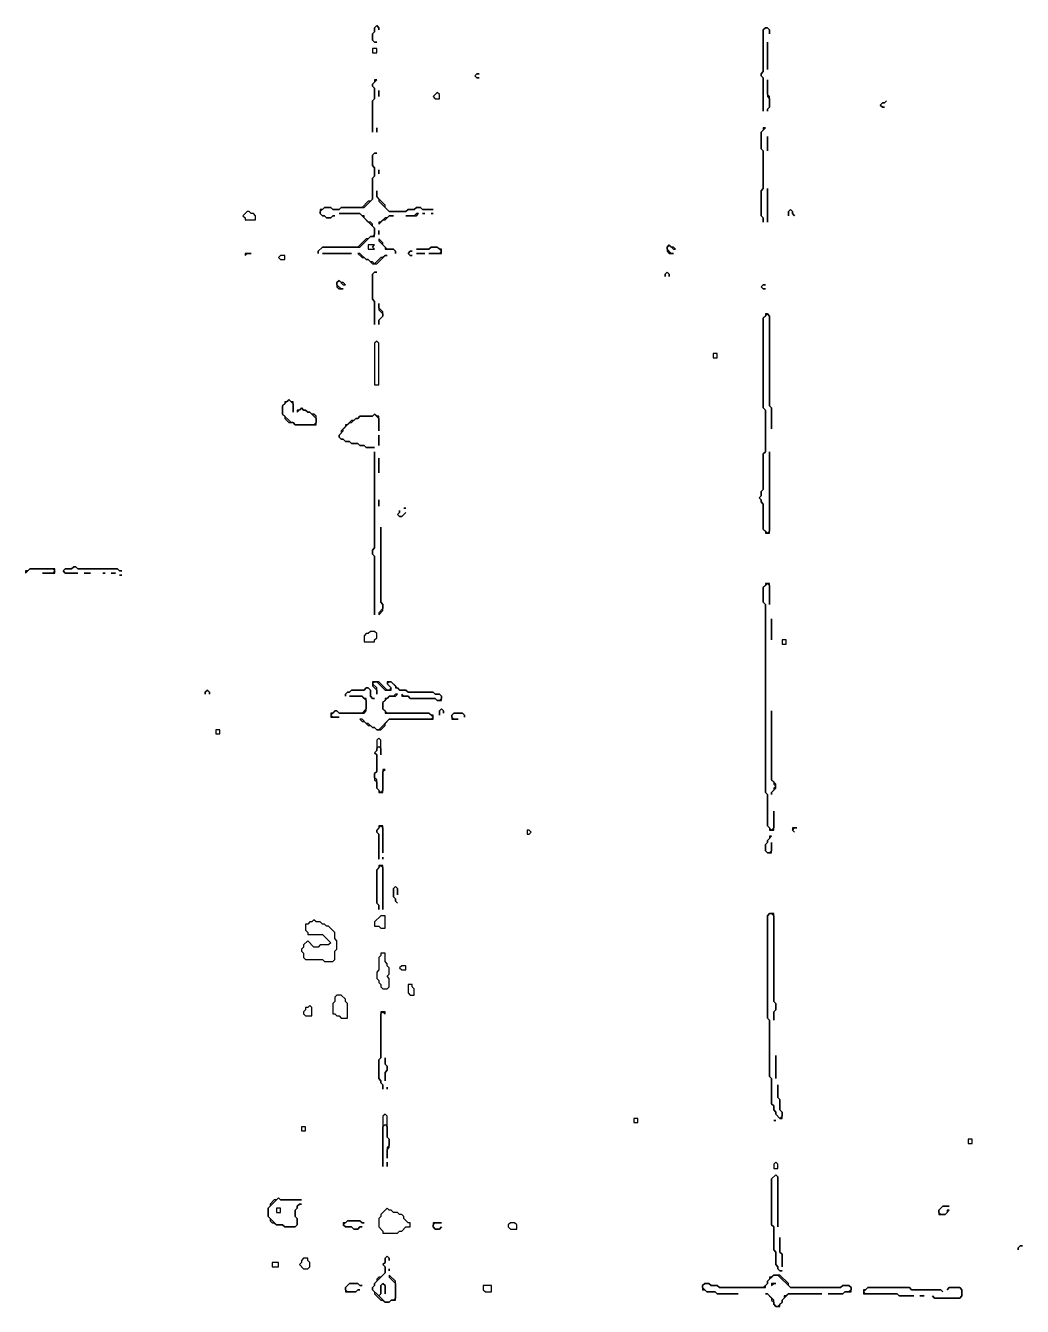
# Model space of a CAD drawing. Header units: metres. Extents: x 17 to 2112, y 1 to 1887.
# Drawn here: x 1619 to 2096, y 449 to 1062 of the extents above; entities that cross this region are included whole.
import ezdxf

# ---------------------------------------------------------------- set-up
doc = ezdxf.new("R2010")
doc.units = ezdxf.units.M

msp = doc.modelspace()

# ---------------------------------------------------------------- linework, layer by layer
for points in [[(1787, 1062), (1786, 1061), (1786, 1059), (1785, 1058), (1785, 1055), (1786, 1054), (1787, 1054), (1786, 1054), (1785, 1055), (1785, 1058), (1786, 1059), (1786, 1061), (1787, 1062), (1788, 1061), (1788, 1060), (1788, 1061)], [(1973, 1061), (1972, 1060), (1972, 1040), (1971, 1039), (1971, 1038), (1972, 1037), (1972, 1021), (1972, 1037), (1971, 1038), (1971, 1039), (1972, 1040), (1972, 1060), (1973, 1061), (1974, 1061), (1975, 1060), (1975, 1058), (1975, 1060), (1974, 1061)], [(1785, 1051), (1785, 1049), (1787, 1049), (1787, 1051)], [(1974, 1054), (1974, 1041)], [(1786, 1036), (1786, 1035), (1785, 1034), (1785, 1033), (1786, 1032), (1786, 1027), (1785, 1026), (1785, 1011), (1785, 1026), (1786, 1027), (1786, 1032), (1785, 1033), (1785, 1034), (1787, 1036)], [(1835, 1039), (1834, 1038), (1835, 1037), (1836, 1037), (1835, 1037), (1834, 1038), (1835, 1039), (1836, 1039)], [(1974, 1036), (1974, 1028), (1975, 1027), (1975, 1023), (1974, 1022), (1974, 1021), (1974, 1022), (1975, 1023), (1975, 1028), (1974, 1029)], [(1788, 1031), (1788, 1028)], [(1816, 1030), (1814, 1028), (1815, 1027), (1817, 1027), (1817, 1029)], [(2031, 1026), (2030, 1025), (2029, 1025), (2028, 1024), (2029, 1023), (2030, 1023), (2029, 1023), (2028, 1024), (2029, 1025), (2030, 1025)], [(1787, 1013), (1787, 1011)], [(1972, 1013), (1972, 1012), (1971, 1011), (1971, 1003), (1972, 1002), (1972, 984), (1971, 983), (1971, 971), (1972, 970), (1972, 968), (1972, 970), (1971, 971), (1971, 983), (1972, 984), (1972, 1002), (1971, 1003), (1971, 1011), (1973, 1013)], [(1974, 1009), (1974, 1002)], [(1786, 1001), (1785, 1000), (1785, 995), (1786, 994), (1786, 990), (1785, 989), (1785, 979), (1784, 978), (1783, 978), (1780, 975), (1770, 975), (1769, 974), (1766, 974), (1765, 975), (1762, 975), (1761, 974), (1760, 974), (1760, 972), (1761, 971), (1762, 971), (1763, 970), (1765, 970), (1766, 971), (1767, 971), (1766, 971), (1765, 970), (1763, 970), (1762, 971), (1761, 971), (1760, 972), (1760, 973), (1762, 975), (1765, 975), (1766, 974), (1769, 974), (1770, 975), (1781, 975), (1785, 979), (1785, 989), (1786, 990), (1786, 994), (1785, 995), (1785, 1000), (1786, 1001), (1787, 1001)], [(1788, 993), (1788, 991)], [(1787, 983), (1787, 980), (1788, 979), (1788, 978), (1793, 973), (1801, 973), (1802, 974), (1805, 974), (1806, 975), (1808, 975), (1809, 974), (1814, 974), (1809, 974), (1808, 975), (1806, 975), (1805, 974), (1802, 974), (1801, 973), (1793, 973), (1791, 975), (1791, 976), (1787, 980)], [(1974, 984), (1974, 968)], [(1725, 973), (1723, 971), (1724, 970), (1724, 969), (1729, 969), (1729, 971), (1728, 972), (1727, 972), (1726, 973)], [(1769, 972), (1779, 972), (1786, 965), (1786, 962), (1785, 961), (1784, 961), (1783, 960), (1782, 960), (1778, 956), (1761, 956), (1759, 954), (1759, 953), (1759, 954), (1761, 956), (1779, 956), (1784, 961), (1786, 961), (1786, 965), (1785, 966), (1785, 967), (1784, 968), (1783, 968), (1781, 970), (1781, 971), (1780, 971), (1779, 972)], [(1793, 971), (1792, 970), (1791, 970), (1789, 968), (1788, 968), (1788, 967), (1790, 969), (1791, 969), (1793, 971), (1795, 971)], [(1806, 972), (1805, 971), (1801, 971), (1806, 971), (1807, 972)], [(1809, 972), (1810, 972)], [(1813, 972), (1814, 972)], [(1985, 974), (1984, 973), (1984, 971), (1984, 973), (1985, 974), (1986, 973), (1986, 972), (1987, 971), (1986, 972), (1986, 973)], [(1985, 969)], [(1987, 969)], [(1788, 964), (1788, 962)], [(1783, 957), (1783, 955), (1786, 955), (1785, 956), (1786, 957)], [(1788, 960), (1788, 959), (1791, 956), (1791, 955), (1795, 955), (1796, 954), (1796, 953), (1796, 954), (1795, 955), (1792, 955), (1790, 957), (1790, 958)], [(1927, 957), (1926, 956), (1926, 954), (1927, 953), (1929, 953), (1928, 953), (1926, 955), (1926, 956), (1927, 957), (1929, 955), (1930, 955), (1929, 956), (1928, 956)], [(1724, 953), (1724, 952), (1725, 953), (1727, 953)], [(1741, 952), (1740, 951), (1741, 950), (1743, 950), (1743, 952)], [(1761, 953), (1775, 953)], [(1778, 953), (1780, 951), (1781, 951), (1782, 950), (1783, 950), (1785, 948), (1787, 948), (1791, 952), (1792, 952), (1791, 952), (1790, 951), (1789, 951), (1786, 948), (1785, 949), (1784, 949), (1783, 950), (1782, 950), (1779, 953)], [(1803, 954), (1802, 953), (1803, 952), (1804, 952), (1803, 952), (1802, 953), (1803, 954), (1804, 954)], [(1813, 956), (1812, 955), (1806, 955), (1812, 955), (1813, 956), (1816, 956), (1818, 954), (1817, 953), (1812, 953), (1818, 953), (1818, 955), (1817, 955), (1816, 956)], [(1806, 953), (1810, 953)], [(1769, 940), (1768, 939), (1768, 937), (1769, 936), (1771, 936), (1770, 936), (1768, 938), (1768, 939), (1769, 940), (1771, 938), (1772, 938), (1771, 939), (1770, 939)], [(1786, 944), (1785, 943), (1785, 931), (1786, 930), (1786, 919), (1786, 930), (1785, 931), (1785, 943), (1786, 944), (1787, 944)], [(1926, 944), (1925, 943), (1925, 942), (1925, 943), (1926, 944), (1927, 943), (1927, 942), (1927, 943)], [(1972, 938), (1971, 937), (1972, 936), (1973, 936), (1972, 936), (1971, 937), (1972, 938), (1973, 938)], [(1788, 929), (1788, 926), (1790, 924), (1790, 923), (1788, 921), (1788, 919), (1788, 921), (1790, 923), (1790, 925), (1788, 927)], [(1973, 924), (1973, 923), (1972, 922), (1972, 879), (1973, 878), (1973, 858), (1972, 857), (1972, 840), (1971, 839), (1971, 837), (1970, 836), (1971, 835), (1971, 834), (1972, 833), (1972, 821), (1973, 820), (1973, 819), (1975, 819), (1975, 858), (1975, 820), (1974, 819), (1972, 821), (1972, 833), (1971, 834), (1971, 835), (1970, 836), (1971, 837), (1971, 839), (1972, 840), (1972, 857), (1973, 858), (1973, 878), (1972, 879), (1972, 922), (1974, 924), (1975, 923), (1975, 880), (1976, 879), (1976, 869), (1976, 879), (1975, 880), (1975, 923), (1974, 924)], [(1787, 911), (1786, 910), (1786, 890), (1788, 890), (1788, 910)], [(1948, 905), (1948, 903), (1950, 903), (1950, 905)], [(1745, 883), (1744, 882), (1743, 882), (1743, 881), (1742, 880), (1742, 876), (1743, 875), (1743, 874), (1745, 872), (1747, 872), (1748, 871), (1758, 871), (1758, 875), (1757, 876), (1756, 876), (1755, 877), (1754, 877), (1753, 878), (1752, 878), (1751, 879), (1750, 878), (1749, 878), (1749, 877), (1751, 879), (1752, 878), (1753, 878), (1754, 877), (1755, 877), (1758, 874), (1758, 872), (1757, 871), (1748, 871), (1747, 872), (1746, 872), (1742, 876), (1742, 880), (1745, 883), (1747, 881), (1747, 877), (1747, 882), (1746, 882)], [(1786, 876), (1785, 875), (1779, 875), (1778, 874), (1777, 874), (1776, 873), (1775, 873), (1773, 871), (1772, 871), (1772, 870), (1770, 868), (1770, 867), (1769, 866), (1769, 865), (1770, 864), (1771, 864), (1772, 863), (1774, 863), (1775, 862), (1778, 862), (1779, 861), (1781, 861), (1782, 860), (1786, 860), (1782, 860), (1781, 861), (1779, 861), (1778, 862), (1775, 862), (1774, 863), (1772, 863), (1771, 864), (1770, 864), (1769, 865), (1769, 866), (1771, 868), (1771, 869), (1774, 872), (1775, 872), (1777, 874), (1778, 874), (1779, 875), (1785, 875), (1786, 876), (1788, 874), (1788, 868), (1788, 875), (1787, 875)], [(1788, 866), (1788, 861)], [(1786, 858), (1786, 812), (1785, 811), (1785, 809), (1786, 808), (1786, 780), (1786, 808), (1785, 809), (1785, 811), (1786, 812)], [(1788, 855), (1788, 848)], [(1788, 835), (1788, 832)], [(1798, 830), (1798, 829), (1797, 828), (1798, 827), (1799, 827), (1801, 829), (1799, 827), (1798, 827), (1797, 828), (1798, 829)], [(1800, 831), (1801, 831)], [(1789, 822), (1789, 786), (1790, 785), (1790, 783), (1788, 781), (1788, 780), (1790, 782), (1790, 785), (1789, 786)], [(1621, 802), (1620, 801), (1619, 801), (1619, 800), (1621, 802), (1632, 802), (1633, 801), (1632, 800), (1627, 800), (1633, 800), (1633, 802)], [(1642, 803), (1641, 802), (1638, 802), (1637, 801), (1638, 800), (1644, 800), (1638, 800), (1637, 801), (1638, 802), (1641, 802), (1642, 803), (1643, 803), (1644, 802), (1663, 802), (1664, 801), (1665, 801), (1664, 801), (1663, 802), (1644, 802), (1643, 803)], [(1647, 800), (1650, 800)], [(1656, 800), (1657, 800)], [(1660, 800), (1662, 800)], [(1664, 799), (1665, 799)], [(1973, 795), (1973, 794), (1972, 793), (1972, 786), (1973, 785), (1973, 695), (1974, 694), (1974, 679), (1975, 678), (1975, 677), (1977, 677), (1977, 686), (1977, 678), (1976, 677), (1974, 679), (1974, 694), (1973, 695), (1973, 785), (1972, 786), (1972, 793), (1974, 795), (1975, 794), (1975, 785), (1975, 795)], [(1976, 778), (1976, 768)], [(1784, 772), (1783, 771), (1782, 771), (1781, 770), (1781, 767), (1786, 767), (1786, 768), (1787, 769), (1787, 771), (1786, 772)], [(1981, 768), (1981, 766), (1983, 766), (1983, 768)], [(1785, 748), (1785, 746), (1787, 744), (1787, 742), (1787, 745), (1785, 747), (1786, 748), (1787, 748), (1791, 744), (1794, 744), (1794, 745), (1792, 747), (1793, 748), (1794, 748), (1796, 746), (1796, 745), (1797, 745), (1798, 744), (1801, 744), (1802, 743), (1814, 743), (1815, 742), (1817, 742), (1818, 741), (1818, 740), (1817, 739), (1816, 739), (1815, 740), (1803, 740), (1802, 741), (1800, 741), (1799, 742), (1799, 741), (1802, 741), (1803, 740), (1815, 740), (1816, 739), (1818, 739), (1818, 741), (1817, 742), (1815, 742), (1814, 743), (1802, 743), (1801, 744), (1798, 744), (1794, 748), (1792, 748), (1792, 747), (1794, 745), (1793, 744), (1792, 744), (1788, 748)], [(1706, 744), (1705, 743), (1705, 742), (1705, 743), (1706, 744), (1707, 743), (1707, 742), (1707, 743)], [(1782, 745), (1781, 744), (1775, 744), (1774, 743), (1773, 743), (1772, 742), (1772, 741), (1772, 742), (1773, 743), (1774, 743), (1775, 744), (1781, 744), (1782, 745), (1783, 745), (1784, 744), (1784, 741), (1785, 740), (1786, 740), (1785, 740), (1784, 741), (1784, 744), (1783, 745)], [(1796, 742), (1795, 741), (1793, 741), (1792, 740), (1791, 740), (1791, 739), (1790, 738), (1790, 735), (1791, 734), (1791, 733), (1812, 733), (1814, 731), (1813, 730), (1793, 730), (1788, 725), (1787, 725), (1786, 726), (1785, 726), (1783, 728), (1782, 728), (1780, 730), (1779, 730), (1780, 729), (1781, 729), (1783, 727), (1784, 727), (1785, 726), (1786, 726), (1787, 725), (1789, 725), (1791, 727), (1791, 728), (1793, 730), (1814, 730), (1814, 732), (1813, 732), (1812, 733), (1792, 733), (1790, 735), (1790, 738), (1793, 741), (1796, 741), (1797, 742)], [(1774, 741), (1780, 741), (1782, 739), (1782, 735), (1780, 733), (1769, 733), (1768, 734), (1767, 734), (1766, 733), (1765, 733), (1765, 731), (1769, 731), (1766, 731), (1765, 732), (1767, 734), (1768, 734), (1769, 733), (1781, 733), (1782, 734), (1782, 740), (1781, 740), (1780, 741)], [(1818, 735), (1817, 734), (1817, 732), (1817, 734), (1818, 735), (1819, 734), (1819, 733), (1819, 734)], [(1824, 733), (1823, 732), (1823, 730), (1826, 730), (1824, 730), (1823, 731), (1823, 732), (1824, 733), (1828, 733), (1829, 732), (1829, 731), (1829, 732), (1828, 733)], [(1976, 734), (1976, 701), (1977, 700), (1977, 699), (1978, 698), (1977, 697), (1977, 696), (1976, 695), (1976, 694), (1976, 695), (1978, 697), (1978, 699), (1976, 701)], [(1710, 725), (1710, 723), (1712, 723), (1712, 725)], [(1788, 721), (1787, 720), (1787, 715), (1786, 714), (1787, 713), (1787, 705), (1786, 704), (1786, 701), (1787, 700), (1787, 697), (1788, 696), (1788, 695), (1790, 695), (1790, 705), (1791, 706), (1790, 706), (1790, 696), (1789, 695), (1787, 697), (1787, 701), (1786, 702), (1786, 704), (1787, 705), (1787, 713), (1786, 714), (1787, 715), (1787, 716), (1788, 717), (1789, 716), (1789, 713), (1789, 720)], [(1788, 679), (1788, 678), (1787, 677), (1787, 676), (1788, 675), (1788, 663), (1788, 675), (1787, 676), (1787, 677), (1789, 679), (1790, 678), (1790, 666), (1790, 679)], [(1859, 677), (1859, 675), (1860, 675), (1861, 676), (1860, 677)], [(1986, 678), (1986, 677), (1987, 676), (1986, 677), (1987, 678), (1988, 678)], [(1975, 674), (1975, 673), (1974, 672), (1974, 671), (1973, 670), (1973, 667), (1974, 666), (1976, 666), (1976, 671), (1976, 667), (1975, 666), (1974, 666), (1973, 667), (1973, 670), (1974, 671), (1974, 672), (1976, 674)], [(1790, 664), (1790, 663)], [(1788, 660), (1788, 659), (1787, 658), (1787, 642), (1788, 641), (1788, 639), (1788, 641), (1787, 642), (1787, 658), (1789, 660), (1790, 659), (1790, 639), (1790, 660)], [(1796, 650), (1795, 649), (1795, 645), (1796, 644), (1796, 643), (1797, 642), (1796, 643), (1796, 644), (1795, 645), (1795, 649), (1796, 650), (1797, 649), (1797, 646), (1797, 649)], [(1798, 644)], [(1757, 634), (1756, 633), (1755, 633), (1754, 632), (1753, 632), (1753, 629), (1754, 628), (1754, 627), (1761, 627), (1765, 623), (1764, 622), (1760, 622), (1759, 621), (1757, 621), (1754, 624), (1752, 622), (1752, 621), (1751, 620), (1751, 619), (1752, 618), (1752, 616), (1753, 615), (1761, 615), (1762, 614), (1766, 614), (1767, 615), (1767, 619), (1768, 620), (1768, 624), (1767, 625), (1767, 628), (1764, 631), (1763, 631), (1762, 632), (1761, 632), (1760, 633), (1758, 633)], [(1789, 636), (1786, 633), (1786, 631), (1788, 631), (1789, 630), (1791, 630), (1791, 636)], [(1975, 637), (1974, 636), (1974, 587), (1975, 586), (1975, 559), (1976, 558), (1976, 546), (1977, 545), (1977, 543), (1978, 542), (1978, 541), (1980, 539), (1981, 539), (1981, 542), (1980, 543), (1980, 548), (1979, 549), (1979, 555), (1979, 549), (1980, 548), (1980, 543), (1981, 542), (1981, 540), (1980, 539), (1978, 541), (1978, 542), (1977, 543), (1977, 545), (1976, 546), (1976, 558), (1975, 559), (1975, 586), (1974, 587), (1974, 636), (1975, 637), (1976, 637), (1977, 636), (1977, 595), (1978, 594), (1978, 591), (1977, 590), (1977, 586), (1977, 590), (1978, 591), (1978, 594), (1977, 595), (1977, 637)], [(1789, 618), (1789, 617), (1788, 616), (1788, 610), (1787, 609), (1787, 606), (1788, 605), (1788, 604), (1789, 603), (1789, 602), (1790, 601), (1792, 601), (1793, 602), (1793, 606), (1792, 607), (1793, 608), (1793, 611), (1792, 612), (1792, 613), (1791, 614), (1791, 618)], [(1799, 612), (1798, 611), (1799, 610), (1801, 610), (1801, 612)], [(1802, 603), (1802, 599), (1803, 598), (1805, 598), (1805, 601), (1804, 602), (1804, 603)], [(1768, 598), (1767, 597), (1767, 595), (1766, 594), (1766, 589), (1767, 589), (1768, 588), (1769, 588), (1770, 587), (1773, 587), (1773, 594), (1772, 595), (1772, 596), (1770, 598)], [(1755, 593), (1754, 592), (1753, 592), (1753, 591), (1752, 590), (1752, 589), (1753, 588), (1756, 588), (1756, 592)], [(1789, 590), (1789, 568), (1788, 567), (1788, 558), (1789, 557), (1789, 556), (1790, 555), (1790, 553), (1790, 555), (1789, 556), (1789, 557), (1788, 558), (1788, 567), (1789, 568), (1789, 589), (1790, 590), (1791, 589), (1791, 590)], [(1791, 568), (1791, 565), (1792, 564), (1792, 562), (1791, 561), (1791, 557), (1791, 561), (1792, 562), (1792, 564), (1791, 565)], [(1978, 569), (1978, 558)], [(1792, 554), (1792, 553)], [(1791, 541), (1790, 540), (1790, 516), (1790, 535), (1791, 536), (1792, 535), (1792, 530), (1793, 529), (1793, 526), (1792, 525), (1792, 520), (1792, 524), (1793, 525), (1793, 529), (1792, 530), (1792, 540)], [(1751, 535), (1751, 533), (1753, 533), (1753, 535)], [(1910, 539), (1910, 537), (1912, 537), (1912, 539)], [(1977, 538), (1978, 538)], [(1977, 536)], [(2070, 529), (2070, 527), (2072, 527), (2072, 529)], [(1792, 518), (1792, 516)], [(1978, 518), (1977, 517), (1977, 515), (1979, 515), (1979, 517)], [(1978, 512), (1976, 510), (1976, 488), (1977, 487), (1977, 476), (1978, 475), (1978, 469), (1979, 468), (1979, 467), (1980, 466), (1981, 466), (1980, 466), (1979, 467), (1979, 468), (1978, 469), (1978, 475), (1977, 476), (1977, 487), (1976, 488), (1976, 510), (1978, 512), (1979, 511), (1979, 487), (1979, 511)], [(1740, 501), (1739, 500), (1738, 500), (1736, 498), (1736, 497), (1735, 496), (1735, 492), (1736, 491), (1736, 490), (1737, 489), (1738, 489), (1739, 488), (1742, 488), (1743, 487), (1748, 487), (1749, 488), (1749, 491), (1748, 492), (1748, 495), (1749, 496), (1749, 497), (1750, 498), (1751, 498), (1750, 498), (1749, 497), (1749, 496), (1748, 495), (1748, 492), (1749, 491), (1749, 488), (1748, 487), (1743, 487), (1742, 488), (1739, 488), (1735, 492), (1735, 496), (1740, 501), (1741, 500), (1751, 500), (1741, 500)], [(2058, 497), (2056, 495), (2056, 493), (2059, 493), (2061, 495), (2060, 495), (2060, 494), (2059, 493), (2057, 493), (2056, 494), (2056, 495), (2058, 497), (2061, 497)], [(1739, 496), (1739, 494), (1741, 494), (1741, 496)], [(1792, 496), (1789, 493), (1789, 492), (1788, 491), (1788, 487), (1790, 485), (1790, 484), (1797, 484), (1798, 485), (1799, 485), (1801, 487), (1803, 487), (1803, 489), (1802, 489), (1800, 491), (1800, 492), (1799, 493), (1798, 493), (1797, 494), (1795, 494), (1794, 495), (1793, 495)], [(1773, 490), (1772, 489), (1771, 489), (1771, 488), (1772, 487), (1775, 487), (1776, 486), (1778, 486), (1779, 487), (1780, 487), (1779, 487), (1778, 486), (1776, 486), (1775, 487), (1772, 487), (1771, 488), (1773, 490), (1779, 490), (1780, 489), (1781, 489), (1780, 489), (1779, 490)], [(1814, 489), (1814, 487), (1815, 486), (1817, 486), (1818, 487), (1817, 486), (1815, 486), (1814, 487), (1814, 488), (1815, 489), (1818, 489)], [(1851, 489), (1850, 488), (1850, 487), (1851, 486), (1854, 486), (1854, 488), (1853, 489)], [(1980, 482), (1980, 475), (1981, 474), (1981, 468), (1981, 474), (1980, 475)], [(1792, 473), (1791, 472), (1791, 470), (1790, 469), (1791, 468), (1791, 465), (1789, 463), (1788, 463), (1787, 462), (1787, 461), (1786, 460), (1786, 459), (1785, 458), (1785, 457), (1786, 456), (1786, 455), (1789, 452), (1790, 452), (1791, 451), (1793, 451), (1794, 452), (1796, 452), (1796, 461), (1793, 464), (1793, 463), (1796, 460), (1796, 453), (1795, 452), (1794, 452), (1793, 451), (1791, 451), (1788, 454), (1789, 455), (1789, 459), (1790, 460), (1791, 459), (1791, 455), (1791, 459), (1790, 460), (1789, 459), (1789, 455), (1788, 454), (1785, 457), (1785, 458), (1786, 459), (1786, 460), (1791, 465), (1791, 468), (1790, 469), (1791, 470), (1791, 472), (1792, 473), (1793, 472), (1793, 471), (1793, 472)], [(2095, 478), (2094, 477), (2094, 476), (2094, 477), (2095, 478), (2096, 478)], [(2096, 476)], [(1737, 470), (1737, 468), (1740, 468), (1740, 470)], [(1752, 472), (1751, 471), (1751, 470), (1750, 469), (1752, 467), (1754, 467), (1755, 468), (1755, 470), (1754, 471), (1754, 472)], [(1793, 467), (1793, 466)], [(1774, 460), (1772, 458), (1772, 456), (1777, 456), (1778, 457), (1779, 457), (1778, 457), (1777, 456), (1773, 456), (1772, 457), (1772, 458), (1774, 460), (1778, 460), (1779, 459), (1780, 459), (1779, 459), (1778, 460)], [(1977, 464), (1976, 463), (1975, 463), (1975, 462), (1974, 461), (1974, 460), (1972, 458), (1951, 458), (1950, 459), (1947, 459), (1946, 460), (1944, 460), (1943, 459), (1943, 457), (1944, 457), (1945, 456), (1949, 456), (1950, 455), (1960, 455), (1950, 455), (1949, 456), (1945, 456), (1943, 458), (1943, 459), (1944, 460), (1946, 460), (1947, 459), (1950, 459), (1951, 458), (1973, 458), (1973, 459), (1974, 460), (1974, 461), (1977, 464), (1979, 464), (1985, 458), (2009, 458), (2010, 459), (2013, 459), (2014, 458), (2014, 457), (2013, 456), (2011, 456), (2010, 455), (2003, 455), (2010, 455), (2011, 456), (2014, 456), (2014, 458), (2013, 459), (2010, 459), (2009, 458), (1985, 458), (1984, 459), (1984, 460), (1980, 464)], [(1976, 460), (1976, 459), (1977, 460), (1978, 460)], [(1838, 459), (1838, 457), (1839, 456), (1842, 456), (1842, 459)], [(1973, 455), (1974, 455), (1976, 453), (1976, 452), (1977, 451), (1977, 450), (1978, 449), (1980, 449), (1980, 450), (1981, 451), (1981, 452), (1984, 455), (2000, 455), (1984, 455), (1983, 454), (1982, 454), (1982, 453), (1981, 452), (1981, 451), (1979, 449), (1978, 449), (1977, 450), (1977, 452), (1974, 455)], [(1978, 458)], [(2022, 458), (2021, 457), (2020, 457), (2020, 455), (2036, 455), (2037, 454), (2044, 454), (2037, 454), (2036, 455), (2021, 455), (2020, 456), (2022, 458), (2042, 458), (2043, 457), (2057, 457), (2058, 456), (2057, 457), (2043, 457), (2042, 458)], [(2047, 454), (2049, 454)], [(2061, 458), (2060, 457), (2061, 458), (2066, 458), (2067, 457), (2067, 454), (2066, 453), (2054, 453), (2053, 454), (2054, 453), (2066, 453), (2067, 454), (2067, 457), (2066, 458)]]:
    msp.add_lwpolyline(points, close=True)

doc.saveas('drawing.dxf')
